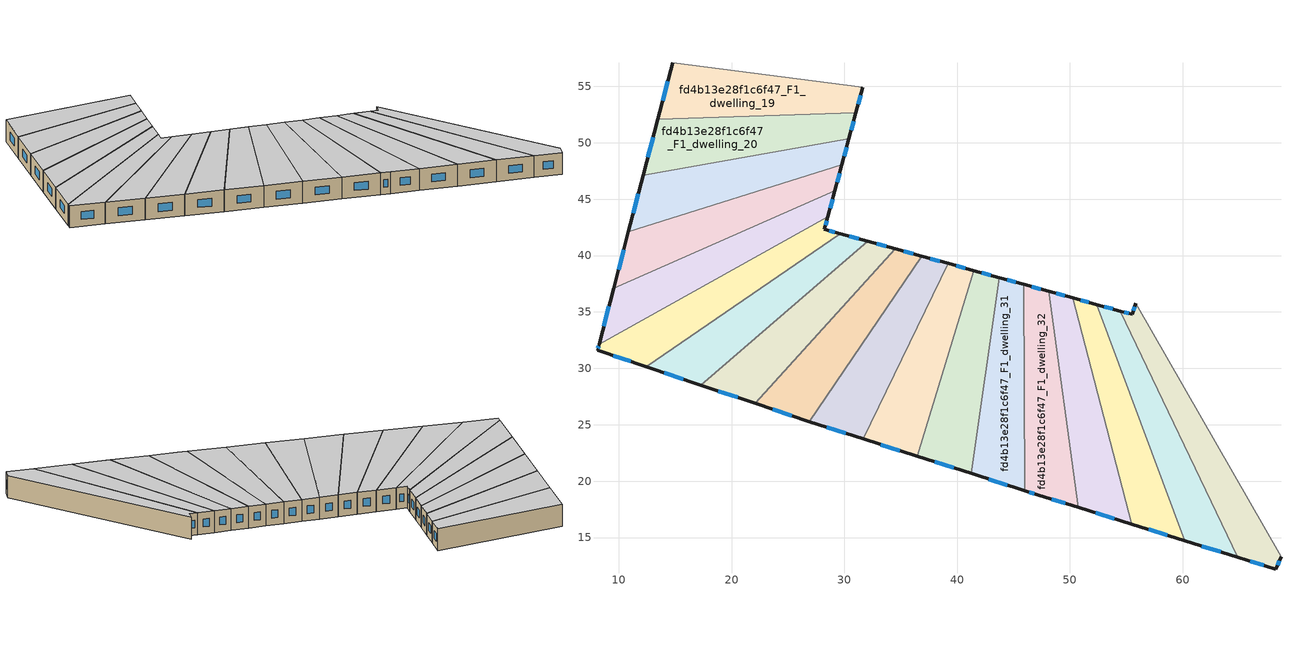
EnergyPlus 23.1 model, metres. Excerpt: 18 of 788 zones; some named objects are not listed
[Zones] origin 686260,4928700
fd4b13e28f1c6f47_F1_dwelling_19
 floor to fd4b13e28f1c6f47_F0_dwelling_19 (EU_floor_Construction): 31.64,54.94 31.02,52.65 13.46,52.11 14.77,57.09 z3
 wall outside (EU_wall_Construction): 31.02,52.65 31.64,54.94 / 14.77,57.09 13.46,52.11 z3:6
 wall to fd4b13e28f1c6f47_F1_dwelling_20 (EU_wall_Construction): 13.46,52.11 31.02,52.65 z3:6
 wall to fd4b13e28f1c6f47_F1_dwelling_18 (EU_wall_Construction): 31.64,54.94 14.77,57.09 z3:6
 window (EU_Window_Construction): 31.22,53.39 31.44,54.2 / 14.34,55.48 13.89,53.72 z3.97:5.03
 ceiling to fd4b13e28f1c6f47_F2_dwelling_19 (EU_floor_Construction): 31.02,52.65 31.64,54.94 14.77,57.09 13.46,52.11 z6
fd4b13e28f1c6f47_F1_dwelling_20
 floor to fd4b13e28f1c6f47_F0_dwelling_20 (EU_floor_Construction): 31.02,52.65 30.4,50.36 12.16,47.11 13.46,52.11 z3
 wall outside (EU_wall_Construction): 30.4,50.36 31.02,52.65 / 13.46,52.11 12.16,47.11 z3:6
 wall to fd4b13e28f1c6f47_F1_dwelling_21 (EU_wall_Construction): 12.16,47.11 30.4,50.36 z3:6
 window (EU_Window_Construction): 30.6,51.11 30.82,51.91 / 13.04,50.49 12.58,48.73 z3.97:5.03
 ceiling to fd4b13e28f1c6f47_F2_dwelling_20 (EU_floor_Construction): 30.4,50.36 31.02,52.65 13.46,52.11 12.16,47.11 z6
fd4b13e28f1c6f47_F1_dwelling_21
 floor to fd4b13e28f1c6f47_F0_dwelling_21 (EU_floor_Construction): 30.4,50.36 29.78,48.06 10.85,42.12 12.16,47.11 z3
 wall outside (EU_wall_Construction): 29.78,48.06 30.4,50.36 / 12.16,47.11 10.85,42.12 z3:6
 wall to fd4b13e28f1c6f47_F1_dwelling_22 (EU_wall_Construction): 10.85,42.12 29.78,48.06 z3:6
 window (EU_Window_Construction): 29.98,48.81 30.2,49.62 / 11.74,45.49 11.28,43.74 z3.97:5.03
 ceiling to fd4b13e28f1c6f47_F2_dwelling_21 (EU_floor_Construction): 29.78,48.06 30.4,50.36 12.16,47.11 10.85,42.12 z6
fd4b13e28f1c6f47_F1_dwelling_22
 floor to fd4b13e28f1c6f47_F0_dwelling_22 (EU_floor_Construction): 29.78,48.06 29.16,45.76 9.55,37.12 10.85,42.12 z3
 wall outside (EU_wall_Construction): 29.16,45.76 29.78,48.06 / 10.85,42.12 9.55,37.12 z3:6
 wall to fd4b13e28f1c6f47_F1_dwelling_23 (EU_wall_Construction): 9.55,37.12 29.16,45.76 z3:6
 window (EU_Window_Construction): 29.36,46.5 29.58,47.32 / 10.43,40.5 9.97,38.74 z3.97:5.03
 ceiling to fd4b13e28f1c6f47_F2_dwelling_22 (EU_floor_Construction): 29.16,45.76 29.78,48.06 10.85,42.12 9.55,37.12 z6
fd4b13e28f1c6f47_F1_dwelling_23
 floor to fd4b13e28f1c6f47_F0_dwelling_23 (EU_floor_Construction): 29.16,45.76 28.53,43.44 8.24,32.12 9.55,37.12 z3
 wall outside (EU_wall_Construction): 28.53,43.44 29.16,45.76 / 9.55,37.12 8.24,32.12 z3:6
 wall to fd4b13e28f1c6f47_F1_dwelling_24 (EU_wall_Construction): 8.24,32.12 28.53,43.44 z3:6
 window (EU_Window_Construction): 28.73,44.19 28.95,45.01 / 9.13,35.5 8.67,33.74 z3.97:5.03
 ceiling to fd4b13e28f1c6f47_F2_dwelling_23 (EU_floor_Construction): 28.53,43.44 29.16,45.76 9.55,37.12 8.24,32.12 z6
fd4b13e28f1c6f47_F1_dwelling_24
 floor to fd4b13e28f1c6f47_F0_dwelling_24 (EU_floor_Construction): 28.53,43.44 28.23,42.33 29.61,41.95 12.44,30.14 8.11,31.6 8.24,32.12 z3
 wall outside (EU_wall_Construction): 29.61,41.95 28.23,42.33 28.53,43.44 / 8.24,32.12 8.11,31.6 12.44,30.14 z3:6
 wall to fd4b13e28f1c6f47_F1_dwelling_25 (EU_wall_Construction): 12.44,30.14 29.61,41.95 z3:6
 window (EU_Window_Construction): 28.33,42.69 28.43,43.08 / 29.17,42.07 28.68,42.21 / 9.51,31.13 11.04,30.61 / 8.2,31.95 8.15,31.77 z3.97:5.03
 ceiling to fd4b13e28f1c6f47_F2_dwelling_24 (EU_floor_Construction): 29.61,41.95 28.23,42.33 28.53,43.44 8.24,32.12 8.11,31.6 12.44,30.14 z6
fd4b13e28f1c6f47_F1_dwelling_25
 floor to fd4b13e28f1c6f47_F0_dwelling_25 (EU_floor_Construction): 32.09,41.26 17.27,28.51 12.44,30.14 29.61,41.95 z3
 wall outside (EU_wall_Construction): 32.09,41.26 29.61,41.95 / 12.44,30.14 17.27,28.51 z3:6
 wall to fd4b13e28f1c6f47_F1_dwelling_26 (EU_wall_Construction): 17.27,28.51 32.09,41.26 z3:6
 window (EU_Window_Construction): 31.29,41.48 30.42,41.73 / 14.01,29.61 15.71,29.04 z3.97:5.03
 ceiling to fd4b13e28f1c6f47_F2_dwelling_25 (EU_floor_Construction): 32.09,41.26 29.61,41.95 12.44,30.14 17.27,28.51 z6
fd4b13e28f1c6f47_F1_dwelling_26
 floor to fd4b13e28f1c6f47_F0_dwelling_26 (EU_floor_Construction): 34.51,40.59 22.08,26.89 17.27,28.51 32.09,41.26 z3
 wall outside (EU_wall_Construction): 34.51,40.59 32.09,41.26 / 17.27,28.51 22.08,26.89 z3:6
 wall to fd4b13e28f1c6f47_F1_dwelling_27 (EU_wall_Construction): 22.08,26.89 34.51,40.59 z3:6
 window (EU_Window_Construction): 33.72,40.81 32.87,41.05 / 18.83,27.99 20.52,27.42 z3.97:5.03
 ceiling to fd4b13e28f1c6f47_F2_dwelling_26 (EU_floor_Construction): 22.08,26.89 34.51,40.59 32.09,41.26 17.27,28.51 z6
fd4b13e28f1c6f47_F1_dwelling_27
 floor to fd4b13e28f1c6f47_F0_dwelling_27 (EU_floor_Construction): 36.87,39.94 26.87,25.29 22.08,26.89 34.51,40.59 z3
 wall outside (EU_wall_Construction): 36.87,39.94 34.51,40.59 / 22.08,26.89 26.87,25.29 z3:6
 wall to fd4b13e28f1c6f47_F1_dwelling_28 (EU_wall_Construction): 26.87,25.29 36.87,39.94 z3:6
 window (EU_Window_Construction): 36.1,40.15 35.27,40.38 / 23.63,26.37 25.32,25.81 z3.97:5.03
 ceiling to fd4b13e28f1c6f47_F2_dwelling_27 (EU_floor_Construction): 26.87,25.29 36.87,39.94 34.51,40.59 22.08,26.89 z6
fd4b13e28f1c6f47_F1_dwelling_28
 floor to fd4b13e28f1c6f47_F0_dwelling_28 (EU_floor_Construction): 39.19,39.3 31.67,23.75 26.88,25.28 26.87,25.29 36.87,39.94 z3
 wall outside (EU_wall_Construction): 39.19,39.3 36.87,39.94 / 26.87,25.29 26.88,25.28 31.67,23.75 z3:6
 wall to fd4b13e28f1c6f47_F1_dwelling_29 (EU_wall_Construction): 31.67,23.75 39.19,39.3 z3:6
 window (EU_Window_Construction): 38.44,39.51 37.62,39.73 / 28.43,24.78 30.12,24.24 z3.97:5.03
 ceiling to fd4b13e28f1c6f47_F2_dwelling_28 (EU_floor_Construction): 31.67,23.75 39.19,39.3 36.87,39.94 26.87,25.29 26.88,25.28 z6
fd4b13e28f1c6f47_F1_dwelling_29
 floor to fd4b13e28f1c6f47_F0_dwelling_29 (EU_floor_Construction): 41.47,38.67 36.46,22.21 31.67,23.75 39.19,39.3 z3
 wall outside (EU_wall_Construction): 41.47,38.67 39.19,39.3 / 31.67,23.75 36.46,22.21 z3:6
 wall to fd4b13e28f1c6f47_F1_dwelling_30 (EU_wall_Construction): 36.46,22.21 41.47,38.67 z3:6
 window (EU_Window_Construction): 40.73,38.87 39.93,39.1 / 33.23,23.25 34.91,22.71 z3.97:5.03
 ceiling to fd4b13e28f1c6f47_F2_dwelling_29 (EU_floor_Construction): 36.46,22.21 41.47,38.67 39.19,39.3 31.67,23.75 z6
fd4b13e28f1c6f47_F1_dwelling_30
 floor to fd4b13e28f1c6f47_F0_dwelling_30 (EU_floor_Construction): 43.71,38.05 41.23,20.68 36.46,22.21 41.47,38.67 z3
 wall outside (EU_wall_Construction): 43.71,38.05 41.47,38.67 / 36.46,22.21 41.23,20.68 z3:6
 wall to fd4b13e28f1c6f47_F1_dwelling_31 (EU_wall_Construction): 41.23,20.68 43.71,38.05 z3:6
 window (EU_Window_Construction): 42.99,38.25 42.2,38.47 / 38.01,21.72 39.69,21.18 z3.97:5.03
 ceiling to fd4b13e28f1c6f47_F2_dwelling_30 (EU_floor_Construction): 41.23,20.68 43.71,38.05 41.47,38.67 36.46,22.21 z6
fd4b13e28f1c6f47_F1_dwelling_31
 floor to fd4b13e28f1c6f47_F0_dwelling_31 (EU_floor_Construction): 45.92,37.44 45.99,19.16 41.23,20.68 43.71,38.05 z3
 wall outside (EU_wall_Construction): 45.92,37.44 43.71,38.05 / 41.23,20.68 45.99,19.16 z3:6
 wall to fd4b13e28f1c6f47_F1_dwelling_32 (EU_wall_Construction): 45.99,19.16 45.92,37.44 z3:6
 window (EU_Window_Construction): 45.21,37.64 44.43,37.85 / 42.78,20.19 44.45,19.65 z3.97:5.03
 ceiling to fd4b13e28f1c6f47_F2_dwelling_31 (EU_floor_Construction): 45.99,19.16 45.92,37.44 43.71,38.05 41.23,20.68 z6
fd4b13e28f1c6f47_F1_dwelling_32
 floor to fd4b13e28f1c6f47_F0_dwelling_32 (EU_floor_Construction): 48.1,36.83 50.73,17.67 47.24,18.76 45.99,19.16 45.92,37.44 z3
 wall outside (EU_wall_Construction): 48.1,36.83 45.92,37.44 / 45.99,19.16 47.24,18.76 50.73,17.67 z3:6
 wall to fd4b13e28f1c6f47_F1_dwelling_33 (EU_wall_Construction): 50.73,17.67 48.1,36.83 z3:6
 window (EU_Window_Construction): 47.39,37.03 46.63,37.24 / 48.37,18.41 49.6,18.02 / 46.4,19.03 46.83,18.89 z3.97:5.03
 ceiling to fd4b13e28f1c6f47_F2_dwelling_32 (EU_floor_Construction): 50.73,17.67 48.1,36.83 45.92,37.44 45.99,19.16 47.24,18.76 z6
fd4b13e28f1c6f47_F1_dwelling_33
 floor to fd4b13e28f1c6f47_F0_dwelling_33 (EU_floor_Construction): 50.25,36.24 55.46,16.19 50.73,17.67 48.1,36.83 z3
 wall outside (EU_wall_Construction): 50.25,36.24 48.1,36.83 / 50.73,17.67 55.46,16.19 z3:6
 wall to fd4b13e28f1c6f47_F1_dwelling_34 (EU_wall_Construction): 55.46,16.19 50.25,36.24 z3:6
 window (EU_Window_Construction): 49.55,36.43 48.8,36.64 / 52.26,17.19 53.93,16.67 z3.97:5.03
 ceiling to fd4b13e28f1c6f47_F2_dwelling_33 (EU_floor_Construction): 55.46,16.19 50.25,36.24 48.1,36.83 50.73,17.67 z6
fd4b13e28f1c6f47_F1_dwelling_34
 floor to fd4b13e28f1c6f47_F0_dwelling_34 (EU_floor_Construction): 52.37,35.65 60.17,14.72 55.46,16.19 50.25,36.24 z3
 wall outside (EU_wall_Construction): 52.37,35.65 50.25,36.24 / 55.46,16.19 60.17,14.72 z3:6
 wall to fd4b13e28f1c6f47_F1_dwelling_35 (EU_wall_Construction): 60.17,14.72 52.37,35.65 z3:6
 window (EU_Window_Construction): 51.68,35.84 50.94,36.05 / 56.99,15.71 58.65,15.19 z3.97:5.03
 ceiling to fd4b13e28f1c6f47_F2_dwelling_34 (EU_floor_Construction): 60.17,14.72 52.37,35.65 50.25,36.24 55.46,16.19 z6
fd4b13e28f1c6f47_F1_dwelling_35
 floor to fd4b13e28f1c6f47_F0_dwelling_35 (EU_floor_Construction): 54.47,35.08 64.88,13.25 60.17,14.72 52.37,35.65 z3
 wall outside (EU_wall_Construction): 54.47,35.08 52.37,35.65 / 60.17,14.72 64.88,13.25 z3:6
 wall to fd4b13e28f1c6f47_F1_dwelling_36 (EU_wall_Construction): 64.88,13.25 54.47,35.08 z3:6
 window (EU_Window_Construction): 53.79,35.26 53.05,35.47 / 61.7,14.24 63.35,13.72 z3.97:5.03
 ceiling to fd4b13e28f1c6f47_F2_dwelling_35 (EU_floor_Construction): 64.88,13.25 54.47,35.08 52.37,35.65 60.17,14.72 z6
fd4b13e28f1c6f47_F1_dwelling_36
 floor to fd4b13e28f1c6f47_F0_dwelling_36 (EU_floor_Construction): 55.82,35.76 68.71,13.31 68.26,12.19 64.88,13.25 54.47,35.08 55.54,34.78 z3
 wall outside (EU_wall_Construction): 55.82,35.76 55.54,34.78 54.47,35.08 / 64.88,13.25 68.26,12.19 68.71,13.31 z3:6
 wall to fd4b13e28f1c6f47_F1_dwelling_37 (EU_wall_Construction): 68.71,13.31 55.82,35.76 z3:6
 window (EU_Window_Construction): 55.19,34.87 54.82,34.98 / 55.73,35.44 55.63,35.1 / 68.4,12.55 68.56,12.94 / 65.97,12.9 67.16,12.53 z3.97:5.03
 ceiling to fd4b13e28f1c6f47_F2_dwelling_36 (EU_floor_Construction): 68.26,12.19 68.71,13.31 55.82,35.76 55.54,34.78 54.47,35.08 64.88,13.25 z6
[Building]
EU S2 Campaign: North Axis=0; Terrain=City; Solar Distribution=FullExterior
[Site:Location]
Bologna: Latitude=44.5; Longitude=11.25; Time Zone=1; Elevation=37
[SizingPeriod:WeatherFileDays]
AnnualSizingPeriod: Begin Month=1; Begin Day of Month=1; End Month=12; End Day of Month=31; Day of Week for Start Day=Monday; Use Weather File Daylight Saving Period=No; Use Weather File Rain and Snow Indicators=No
[MATERIAL]
EU_InternalMass_Material: Roughness=MediumRough; Thickness=0.1; Conductivity=1; Density=1800; Specific Heat=900; Thermal Absorptance=0.9; Solar Absorptance=0.7; Visible Absorptance=0.7
[MATERIAL:NOMASS] Roughness=MediumRough; Thermal Absorptance=0.9; Solar Absorptance=0.7; Visible Absorptance=0.7
Name | Thermal Resistance
EU_wall_NoMass | 0.779417
EU_floor_NoMass | 0.588222
[WINDOWMATERIAL:SIMPLEGLAZINGSYSTEM]
EU_Window_SimpleGlazing: UFactor=5.16242; Solar Heat Gain Coefficient=0.85; Visible Transmittance=0.85
[CONSTRUCTION]
EU_wall_Construction: EU_wall_NoMass
EU_floor_Construction: EU_floor_NoMass
EU_Window_Construction: EU_Window_SimpleGlazing
EU_InternalMass_Construction: EU_InternalMass_Material
[ZONE] Type=1; Multiplier=1; Ceiling Height=autocalculate; Floor Area=autocalculate; Part of Total Floor Area=Yes
Name | Volume
fd4b13e28f1c6f47_F1_dwelling_19 | 190.083
fd4b13e28f1c6f47_F1_dwelling_20 | 190.099
fd4b13e28f1c6f47_F1_dwelling_21 | 190.107
fd4b13e28f1c6f47_F1_dwelling_22 | 190.009
fd4b13e28f1c6f47_F1_dwelling_23 | 190.061
fd4b13e28f1c6f47_F1_dwelling_24 | 190.151
fd4b13e28f1c6f47_F1_dwelling_25 | 190.067
fd4b13e28f1c6f47_F1_dwelling_26 | 190.097
fd4b13e28f1c6f47_F1_dwelling_27; fd4b13e28f1c6f47_F1_dwelling_33 | 190.036
fd4b13e28f1c6f47_F1_dwelling_28 | 190.102
fd4b13e28f1c6f47_F1_dwelling_29 | 190.104
fd4b13e28f1c6f47_F1_dwelling_30; fd4b13e28f1c6f47_F1_dwelling_35 | 190.066
fd4b13e28f1c6f47_F1_dwelling_31 | 190.051
fd4b13e28f1c6f47_F1_dwelling_32 | 190.124
fd4b13e28f1c6f47_F1_dwelling_34 | 190.133
fd4b13e28f1c6f47_F1_dwelling_36 | 190.072
[INTERNALMASS] Construction=EU_InternalMass_Construction
Name | Zone or ZoneList | Surface Area
fd4b13e28f1c6f47_F1_dwelling_19_EU_InternalMass | fd4b13e28f1c6f47_F1_dwelling_19 | 63.3607
fd4b13e28f1c6f47_F1_dwelling_20_EU_InternalMass | fd4b13e28f1c6f47_F1_dwelling_20 | 63.3665
fd4b13e28f1c6f47_F1_dwelling_21_EU_InternalMass | fd4b13e28f1c6f47_F1_dwelling_21 | 63.3688
fd4b13e28f1c6f47_F1_dwelling_22_EU_InternalMass | fd4b13e28f1c6f47_F1_dwelling_22 | 63.3363
fd4b13e28f1c6f47_F1_dwelling_23_EU_InternalMass | fd4b13e28f1c6f47_F1_dwelling_23 | 63.3534
fd4b13e28f1c6f47_F1_dwelling_24_EU_InternalMass | fd4b13e28f1c6f47_F1_dwelling_24 | 63.3839
fd4b13e28f1c6f47_F1_dwelling_25_EU_InternalMass | fd4b13e28f1c6f47_F1_dwelling_25 | 63.3559
fd4b13e28f1c6f47_F1_dwelling_26_EU_InternalMass | fd4b13e28f1c6f47_F1_dwelling_26 | 63.3656
fd4b13e28f1c6f47_F1_dwelling_27_EU_InternalMass | fd4b13e28f1c6f47_F1_dwelling_27 | 63.3448
fd4b13e28f1c6f47_F1_dwelling_28_EU_InternalMass | fd4b13e28f1c6f47_F1_dwelling_28 | 63.3676
fd4b13e28f1c6f47_F1_dwelling_29_EU_InternalMass | fd4b13e28f1c6f47_F1_dwelling_29 | 63.368
fd4b13e28f1c6f47_F1_dwelling_30_EU_InternalMass | fd4b13e28f1c6f47_F1_dwelling_30 | 63.3553
fd4b13e28f1c6f47_F1_dwelling_31_EU_InternalMass | fd4b13e28f1c6f47_F1_dwelling_31 | 63.3502
fd4b13e28f1c6f47_F1_dwelling_32_EU_InternalMass | fd4b13e28f1c6f47_F1_dwelling_32 | 63.3744
fd4b13e28f1c6f47_F1_dwelling_33_EU_InternalMass | fd4b13e28f1c6f47_F1_dwelling_33 | 63.3453
fd4b13e28f1c6f47_F1_dwelling_34_EU_InternalMass | fd4b13e28f1c6f47_F1_dwelling_34 | 63.3781
fd4b13e28f1c6f47_F1_dwelling_35_EU_InternalMass | fd4b13e28f1c6f47_F1_dwelling_35 | 63.3555
fd4b13e28f1c6f47_F1_dwelling_36_EU_InternalMass | fd4b13e28f1c6f47_F1_dwelling_36 | 63.3573
[OTHEREQUIPMENT] Fuel Type=Electricity; Design Level Calculation Method=Watts/Area; Power per Zone Floor Area=1; Fraction Latent=0; Fraction Radiant=0; Fraction Lost=0; Carbon Dioxide Generation Rate=0; EndUse Subcategory=EU_Step8_InternalGains
Name | Zone or ZoneList or Space or SpaceList | Schedule
EU_Step8_InternalGain_fd4b13e28f1c6f47_F1_dwelling_19_f000 | fd4b13e28f1c6f47_F1_dwelling_19 | EU_Step8_GainSchedule_fd4b13e28f1c6f47_F1_dwelling_19_f000
EU_Step8_InternalGain_fd4b13e28f1c6f47_F1_dwelling_20_f000 | fd4b13e28f1c6f47_F1_dwelling_20 | EU_Step8_GainSchedule_fd4b13e28f1c6f47_F1_dwelling_20_f000
EU_Step8_InternalGain_fd4b13e28f1c6f47_F1_dwelling_21_f000 | fd4b13e28f1c6f47_F1_dwelling_21 | EU_Step8_GainSchedule_fd4b13e28f1c6f47_F1_dwelling_21_f000
EU_Step8_InternalGain_fd4b13e28f1c6f47_F1_dwelling_22_f000 | fd4b13e28f1c6f47_F1_dwelling_22 | EU_Step8_GainSchedule_fd4b13e28f1c6f47_F1_dwelling_22_f000
EU_Step8_InternalGain_fd4b13e28f1c6f47_F1_dwelling_23_f000 | fd4b13e28f1c6f47_F1_dwelling_23 | EU_Step8_GainSchedule_fd4b13e28f1c6f47_F1_dwelling_23_f000
EU_Step8_InternalGain_fd4b13e28f1c6f47_F1_dwelling_24_f000 | fd4b13e28f1c6f47_F1_dwelling_24 | EU_Step8_GainSchedule_fd4b13e28f1c6f47_F1_dwelling_24_f000
EU_Step8_InternalGain_fd4b13e28f1c6f47_F1_dwelling_25_f000 | fd4b13e28f1c6f47_F1_dwelling_25 | EU_Step8_GainSchedule_fd4b13e28f1c6f47_F1_dwelling_25_f000
EU_Step8_InternalGain_fd4b13e28f1c6f47_F1_dwelling_26_f000 | fd4b13e28f1c6f47_F1_dwelling_26 | EU_Step8_GainSchedule_fd4b13e28f1c6f47_F1_dwelling_26_f000
EU_Step8_InternalGain_fd4b13e28f1c6f47_F1_dwelling_27_f000 | fd4b13e28f1c6f47_F1_dwelling_27 | EU_Step8_GainSchedule_fd4b13e28f1c6f47_F1_dwelling_27_f000
EU_Step8_InternalGain_fd4b13e28f1c6f47_F1_dwelling_28_f000 | fd4b13e28f1c6f47_F1_dwelling_28 | EU_Step8_GainSchedule_fd4b13e28f1c6f47_F1_dwelling_28_f000
EU_Step8_InternalGain_fd4b13e28f1c6f47_F1_dwelling_29_f000 | fd4b13e28f1c6f47_F1_dwelling_29 | EU_Step8_GainSchedule_fd4b13e28f1c6f47_F1_dwelling_29_f000
EU_Step8_InternalGain_fd4b13e28f1c6f47_F1_dwelling_30_f000 | fd4b13e28f1c6f47_F1_dwelling_30 | EU_Step8_GainSchedule_fd4b13e28f1c6f47_F1_dwelling_30_f000
EU_Step8_InternalGain_fd4b13e28f1c6f47_F1_dwelling_31_f000 | fd4b13e28f1c6f47_F1_dwelling_31 | EU_Step8_GainSchedule_fd4b13e28f1c6f47_F1_dwelling_31_f000
EU_Step8_InternalGain_fd4b13e28f1c6f47_F1_dwelling_32_f000 | fd4b13e28f1c6f47_F1_dwelling_32 | EU_Step8_GainSchedule_fd4b13e28f1c6f47_F1_dwelling_32_f000
EU_Step8_InternalGain_fd4b13e28f1c6f47_F1_dwelling_33_f000 | fd4b13e28f1c6f47_F1_dwelling_33 | EU_Step8_GainSchedule_fd4b13e28f1c6f47_F1_dwelling_33_f000
EU_Step8_InternalGain_fd4b13e28f1c6f47_F1_dwelling_34_f000 | fd4b13e28f1c6f47_F1_dwelling_34 | EU_Step8_GainSchedule_fd4b13e28f1c6f47_F1_dwelling_34_f000
EU_Step8_InternalGain_fd4b13e28f1c6f47_F1_dwelling_35_f000 | fd4b13e28f1c6f47_F1_dwelling_35 | EU_Step8_GainSchedule_fd4b13e28f1c6f47_F1_dwelling_35_f000
EU_Step8_InternalGain_fd4b13e28f1c6f47_F1_dwelling_36_f000 | fd4b13e28f1c6f47_F1_dwelling_36 | EU_Step8_GainSchedule_fd4b13e28f1c6f47_F1_dwelling_36_f000
[ZONEVENTILATION:DESIGNFLOWRATE] Schedule=EU_AlwaysOn; Design Flow Rate Calculation Method=AirChanges/Hour; Air Changes per Hour=0.712058; Ventilation Type=Natural; Fan Pressure Rise=0; Fan Total Efficiency=1; Constant Term Coefficient=1; Temperature Term Coefficient=0; Velocity Term Coefficient=0; Velocity Squared Term Coefficient=0; Minimum Indoor Temperature=-100; Maximum Indoor Temperature=100; Delta Temperature=-100; Minimum Outdoor Temperature=-100; Maximum Outdoor Temperature=100; Maximum Wind Speed=40
Name | Zone or ZoneList or Space or SpaceList
EU_ConstantAir_fd4b13e28f1c6f47_F1_dwelling_19 | fd4b13e28f1c6f47_F1_dwelling_19
EU_ConstantAir_fd4b13e28f1c6f47_F1_dwelling_20 | fd4b13e28f1c6f47_F1_dwelling_20
EU_ConstantAir_fd4b13e28f1c6f47_F1_dwelling_21 | fd4b13e28f1c6f47_F1_dwelling_21
EU_ConstantAir_fd4b13e28f1c6f47_F1_dwelling_22 | fd4b13e28f1c6f47_F1_dwelling_22
EU_ConstantAir_fd4b13e28f1c6f47_F1_dwelling_23 | fd4b13e28f1c6f47_F1_dwelling_23
EU_ConstantAir_fd4b13e28f1c6f47_F1_dwelling_24 | fd4b13e28f1c6f47_F1_dwelling_24
EU_ConstantAir_fd4b13e28f1c6f47_F1_dwelling_25 | fd4b13e28f1c6f47_F1_dwelling_25
EU_ConstantAir_fd4b13e28f1c6f47_F1_dwelling_26 | fd4b13e28f1c6f47_F1_dwelling_26
EU_ConstantAir_fd4b13e28f1c6f47_F1_dwelling_27 | fd4b13e28f1c6f47_F1_dwelling_27
EU_ConstantAir_fd4b13e28f1c6f47_F1_dwelling_28 | fd4b13e28f1c6f47_F1_dwelling_28
EU_ConstantAir_fd4b13e28f1c6f47_F1_dwelling_29 | fd4b13e28f1c6f47_F1_dwelling_29
EU_ConstantAir_fd4b13e28f1c6f47_F1_dwelling_30 | fd4b13e28f1c6f47_F1_dwelling_30
EU_ConstantAir_fd4b13e28f1c6f47_F1_dwelling_31 | fd4b13e28f1c6f47_F1_dwelling_31
EU_ConstantAir_fd4b13e28f1c6f47_F1_dwelling_32 | fd4b13e28f1c6f47_F1_dwelling_32
EU_ConstantAir_fd4b13e28f1c6f47_F1_dwelling_33 | fd4b13e28f1c6f47_F1_dwelling_33
EU_ConstantAir_fd4b13e28f1c6f47_F1_dwelling_34 | fd4b13e28f1c6f47_F1_dwelling_34
EU_ConstantAir_fd4b13e28f1c6f47_F1_dwelling_35 | fd4b13e28f1c6f47_F1_dwelling_35
EU_ConstantAir_fd4b13e28f1c6f47_F1_dwelling_36 | fd4b13e28f1c6f47_F1_dwelling_36
[HVACTEMPLATE:ZONE:IDEALLOADSAIRSYSTEM] System Availability Schedule=EU_AlwaysOn; Maximum Heating Supply Air Temperature=50; Minimum Cooling Supply Air Temperature=13; Maximum Heating Supply Air Humidity Ratio=0.0156; Minimum Cooling Supply Air Humidity Ratio=0.0077; Heating Limit=NoLimit; Cooling Limit=NoLimit; Heating Availability Schedule=EU_AlwaysOn; Cooling Availability Schedule=EU_CoolingOff; Dehumidification Control Type=ConstantSensibleHeatRatio; Cooling Sensible Heat Ratio=0.7; Dehumidification Setpoint=60; Humidification Control Type=None; Humidification Setpoint=30; Outdoor Air Method=None; Outdoor Air Flow Rate per Person=0.00944; Outdoor Air Flow Rate per Zone Floor Area=0; Outdoor Air Flow Rate per Zone=0; Demand Controlled Ventilation Type=None; Outdoor Air Economizer Type=NoEconomizer; Heat Recovery Type=None; Sensible Heat Recovery Effectiveness=0.7; Latent Heat Recovery Effectiveness=0.65
Name | Template Thermostat
fd4b13e28f1c6f47_F1_dwelling_19 | EU_HeatOnly_fd4b13e28f1c6f47_F1_dwelling_19
fd4b13e28f1c6f47_F1_dwelling_20 | EU_HeatOnly_fd4b13e28f1c6f47_F1_dwelling_20
fd4b13e28f1c6f47_F1_dwelling_21 | EU_HeatOnly_fd4b13e28f1c6f47_F1_dwelling_21
fd4b13e28f1c6f47_F1_dwelling_22 | EU_HeatOnly_fd4b13e28f1c6f47_F1_dwelling_22
fd4b13e28f1c6f47_F1_dwelling_23 | EU_HeatOnly_fd4b13e28f1c6f47_F1_dwelling_23
fd4b13e28f1c6f47_F1_dwelling_24 | EU_HeatOnly_fd4b13e28f1c6f47_F1_dwelling_24
fd4b13e28f1c6f47_F1_dwelling_25 | EU_HeatOnly_fd4b13e28f1c6f47_F1_dwelling_25
fd4b13e28f1c6f47_F1_dwelling_26 | EU_HeatOnly_fd4b13e28f1c6f47_F1_dwelling_26
fd4b13e28f1c6f47_F1_dwelling_27 | EU_HeatOnly_fd4b13e28f1c6f47_F1_dwelling_27
fd4b13e28f1c6f47_F1_dwelling_28 | EU_HeatOnly_fd4b13e28f1c6f47_F1_dwelling_28
fd4b13e28f1c6f47_F1_dwelling_29 | EU_HeatOnly_fd4b13e28f1c6f47_F1_dwelling_29
fd4b13e28f1c6f47_F1_dwelling_30 | EU_HeatOnly_fd4b13e28f1c6f47_F1_dwelling_30
fd4b13e28f1c6f47_F1_dwelling_31 | EU_HeatOnly_fd4b13e28f1c6f47_F1_dwelling_31
fd4b13e28f1c6f47_F1_dwelling_32 | EU_HeatOnly_fd4b13e28f1c6f47_F1_dwelling_32
fd4b13e28f1c6f47_F1_dwelling_33 | EU_HeatOnly_fd4b13e28f1c6f47_F1_dwelling_33
fd4b13e28f1c6f47_F1_dwelling_34 | EU_HeatOnly_fd4b13e28f1c6f47_F1_dwelling_34
fd4b13e28f1c6f47_F1_dwelling_35 | EU_HeatOnly_fd4b13e28f1c6f47_F1_dwelling_35
fd4b13e28f1c6f47_F1_dwelling_36 | EU_HeatOnly_fd4b13e28f1c6f47_F1_dwelling_36
[SIZING:ZONE] Zone Cooling Design Supply Air Temperature Input Method=SupplyAirTemperature; Zone Cooling Design Supply Air Temperature=13; Zone Heating Design Supply Air Temperature Input Method=SupplyAirTemperature; Zone Heating Design Supply Air Temperature=50; Zone Cooling Design Supply Air Humidity Ratio=0.008; Zone Heating Design Supply Air Humidity Ratio=0.008; Cooling Design Air Flow Method=DesignDay; Cooling Design Air Flow Rate=0; Cooling Minimum Air Flow per Zone Floor Area=0.000762; Cooling Minimum Air Flow=0; Cooling Minimum Air Flow Fraction=0.2; Heating Design Air Flow Method=DesignDay; Heating Design Air Flow Rate=0; Heating Maximum Air Flow per Zone Floor Area=0.002032; Heating Maximum Air Flow=0.141576; Heating Maximum Air Flow Fraction=0.3; Account for Dedicated Outdoor Air System=No; Dedicated Outdoor Air System Control Strategy=NeutralSupplyAir; Dedicated Outdoor Air Low Setpoint Temperature for Design=autosize; Dedicated Outdoor Air High Setpoint Temperature for Design=autosize; Zone Load Sizing Method=Sensible Load Only No Latent Load; Zone Latent Cooling Design Supply Air Humidity Ratio Input Method=HumidityRatioDifference; Zone Cooling Design Supply Air Humidity Ratio Difference=0.005; Zone Latent Heating Design Supply Air Humidity Ratio Input Method=HumidityRatioDifference; Zone Humidification Design Supply Air Humidity Ratio Difference=0.005
fd4b13e28f1c6f47_F1_dwelling_19; fd4b13e28f1c6f47_F1_dwelling_20; fd4b13e28f1c6f47_F1_dwelling_21; fd4b13e28f1c6f47_F1_dwelling_22; fd4b13e28f1c6f47_F1_dwelling_23; fd4b13e28f1c6f47_F1_dwelling_24; fd4b13e28f1c6f47_F1_dwelling_25; fd4b13e28f1c6f47_F1_dwelling_26; fd4b13e28f1c6f47_F1_dwelling_27; fd4b13e28f1c6f47_F1_dwelling_28; fd4b13e28f1c6f47_F1_dwelling_29; fd4b13e28f1c6f47_F1_dwelling_30; fd4b13e28f1c6f47_F1_dwelling_31; fd4b13e28f1c6f47_F1_dwelling_32; fd4b13e28f1c6f47_F1_dwelling_33; fd4b13e28f1c6f47_F1_dwelling_34; fd4b13e28f1c6f47_F1_dwelling_35; fd4b13e28f1c6f47_F1_dwelling_36
[SCHEDULE:CONSTANT]
Name | Hourly Value
EU_AlwaysOn | 1
EU_CoolingOff | 0
[SCHEDULE:FILE] Column Number=1; Rows to Skip at Top=0; Number of Hours of Data=8760; Column Separator=Comma; Interpolate to Timestep=No; Minutes per Item=60; Adjust Schedule for Daylight Savings=Yes
Name | File
EU_Step8_GainSchedule_fd4b13e28f1c6f47_F1_dwelling_19_f000 | ../../schedules/fd4b13e28f1c6f47/fd4b13e28f1c6f47_F1_dwelling_19_f000_gain.csv
EU_Step8_GainSchedule_fd4b13e28f1c6f47_F1_dwelling_20_f000 | ../../schedules/fd4b13e28f1c6f47/fd4b13e28f1c6f47_F1_dwelling_20_f000_gain.csv
EU_Step8_GainSchedule_fd4b13e28f1c6f47_F1_dwelling_21_f000 | ../../schedules/fd4b13e28f1c6f47/fd4b13e28f1c6f47_F1_dwelling_21_f000_gain.csv
EU_Step8_GainSchedule_fd4b13e28f1c6f47_F1_dwelling_22_f000 | ../../schedules/fd4b13e28f1c6f47/fd4b13e28f1c6f47_F1_dwelling_22_f000_gain.csv
EU_Step8_GainSchedule_fd4b13e28f1c6f47_F1_dwelling_23_f000 | ../../schedules/fd4b13e28f1c6f47/fd4b13e28f1c6f47_F1_dwelling_23_f000_gain.csv
EU_Step8_GainSchedule_fd4b13e28f1c6f47_F1_dwelling_24_f000 | ../../schedules/fd4b13e28f1c6f47/fd4b13e28f1c6f47_F1_dwelling_24_f000_gain.csv
EU_Step8_GainSchedule_fd4b13e28f1c6f47_F1_dwelling_25_f000 | ../../schedules/fd4b13e28f1c6f47/fd4b13e28f1c6f47_F1_dwelling_25_f000_gain.csv
EU_Step8_GainSchedule_fd4b13e28f1c6f47_F1_dwelling_26_f000 | ../../schedules/fd4b13e28f1c6f47/fd4b13e28f1c6f47_F1_dwelling_26_f000_gain.csv
EU_Step8_GainSchedule_fd4b13e28f1c6f47_F1_dwelling_27_f000 | ../../schedules/fd4b13e28f1c6f47/fd4b13e28f1c6f47_F1_dwelling_27_f000_gain.csv
EU_Step8_GainSchedule_fd4b13e28f1c6f47_F1_dwelling_28_f000 | ../../schedules/fd4b13e28f1c6f47/fd4b13e28f1c6f47_F1_dwelling_28_f000_gain.csv
EU_Step8_GainSchedule_fd4b13e28f1c6f47_F1_dwelling_29_f000 | ../../schedules/fd4b13e28f1c6f47/fd4b13e28f1c6f47_F1_dwelling_29_f000_gain.csv
EU_Step8_GainSchedule_fd4b13e28f1c6f47_F1_dwelling_30_f000 | ../../schedules/fd4b13e28f1c6f47/fd4b13e28f1c6f47_F1_dwelling_30_f000_gain.csv
EU_Step8_GainSchedule_fd4b13e28f1c6f47_F1_dwelling_31_f000 | ../../schedules/fd4b13e28f1c6f47/fd4b13e28f1c6f47_F1_dwelling_31_f000_gain.csv
EU_Step8_GainSchedule_fd4b13e28f1c6f47_F1_dwelling_32_f000 | ../../schedules/fd4b13e28f1c6f47/fd4b13e28f1c6f47_F1_dwelling_32_f000_gain.csv
EU_Step8_GainSchedule_fd4b13e28f1c6f47_F1_dwelling_33_f000 | ../../schedules/fd4b13e28f1c6f47/fd4b13e28f1c6f47_F1_dwelling_33_f000_gain.csv
EU_Step8_GainSchedule_fd4b13e28f1c6f47_F1_dwelling_34_f000 | ../../schedules/fd4b13e28f1c6f47/fd4b13e28f1c6f47_F1_dwelling_34_f000_gain.csv
EU_Step8_GainSchedule_fd4b13e28f1c6f47_F1_dwelling_35_f000 | ../../schedules/fd4b13e28f1c6f47/fd4b13e28f1c6f47_F1_dwelling_35_f000_gain.csv
EU_Step8_GainSchedule_fd4b13e28f1c6f47_F1_dwelling_36_f000 | ../../schedules/fd4b13e28f1c6f47/fd4b13e28f1c6f47_F1_dwelling_36_f000_gain.csv
